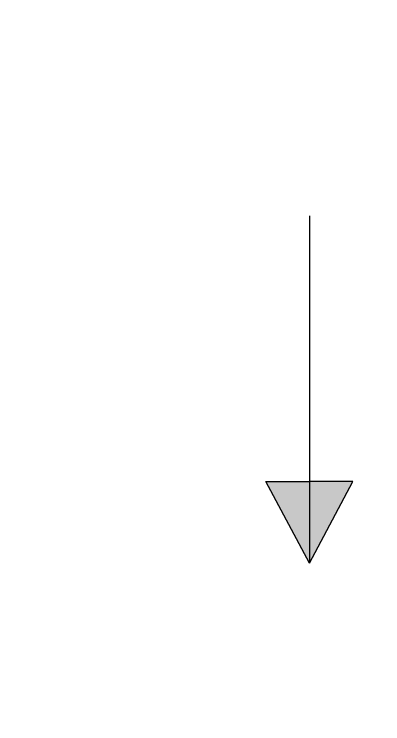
# Model space of a CAD drawing. Header units: millimetres. Extents: x 10193 to 57833, y 9963 to 44360.
# Drawn here: x 21099 to 23810, y 23806 to 29019 of the extents above; entities that cross this region are included whole.
import ezdxf

# ---------------------------------------------------------------- set-up
doc = ezdxf.new("R2010")
doc.units = ezdxf.units.MM
doc.layers.add('Стены', color=7, linetype='Continuous')

msp = doc.modelspace()

# ---------------------------------------------------------------- hatches: boundary and pattern name
at = {"layer": 'Стены'}
h = msp.add_hatch(dxfattribs=at)
h.set_pattern_fill('ANSI32', color=256, scale=10)
h.paths.add_polyline_path([(57833.4, 42702.7), (10593.4, 42702.7), (10593.4, 9962.7), (26833.4, 9962.7), (26833.4, 14962.7), (57833.4, 14962.7)])
h.paths.add_polyline_path([(10713.4, 42582.7), (57713.4, 42582.7), (57713.4, 15082.7), (26713.4, 15082.7), (26713.4, 10082.7), (10713.4, 10082.7)], flags=16)
h.paths.add_polyline_path([(10963.4, 42332.7), (57463.4, 42332.7), (57463.4, 15332.7), (26463.4, 15332.7), (26463.4, 10332.7), (10963.4, 10332.7)], flags=0)
h.paths.add_polyline_path([(57463.4, 42332.7), (10963.4, 42332.7), (10963.4, 10332.7), (26463.4, 10332.7), (26463.4, 15332.7), (57463.4, 15332.7)], flags=0)
h = msp.add_hatch(dxfattribs=at)
h.set_pattern_fill('ANSI36', color=256, scale=10)
h.paths.add_polyline_path([(57713.4, 42582.7), (10713.4, 42582.7), (10713.4, 10082.7), (26713.4, 10082.7), (26713.4, 15082.7), (57713.4, 15082.7)])
h.paths.add_polyline_path([(10963.4, 42332.7), (57463.4, 42332.7), (57463.4, 15332.7), (26463.4, 15332.7), (26463.4, 10332.7), (10963.4, 10332.7)], flags=16)
at = {"layer": 'Стены', "true_color": 0x2776bb}
h = msp.add_hatch(color=152, dxfattribs=at)
h.dxf.hatch_style = 1
h.paths.add_polyline_path([(23590, 25587.3), (23270, 25587.3), (23270, 24987.3)])
h.paths.add_polyline_path([(23270, 25587.3), (22950, 25587.3), (23270, 24987.3)])

# ---------------------------------------------------------------- linework, layer by layer
at = {"layer": 'Стены', "color": 152, "true_color": 0x2776bb}
for p, q in [((23270, 27537.3), (23270, 24987.3)), ((23270, 24987.3), (22950, 25587.3)), ((22950, 25587.3), (23270, 25587.3)), ((23270, 24987.3), (23590, 25587.3)), ((23590, 25587.3), (23270, 25587.3))]:
    msp.add_line(p, q, dxfattribs=at)

doc.saveas('drawing.dxf')
